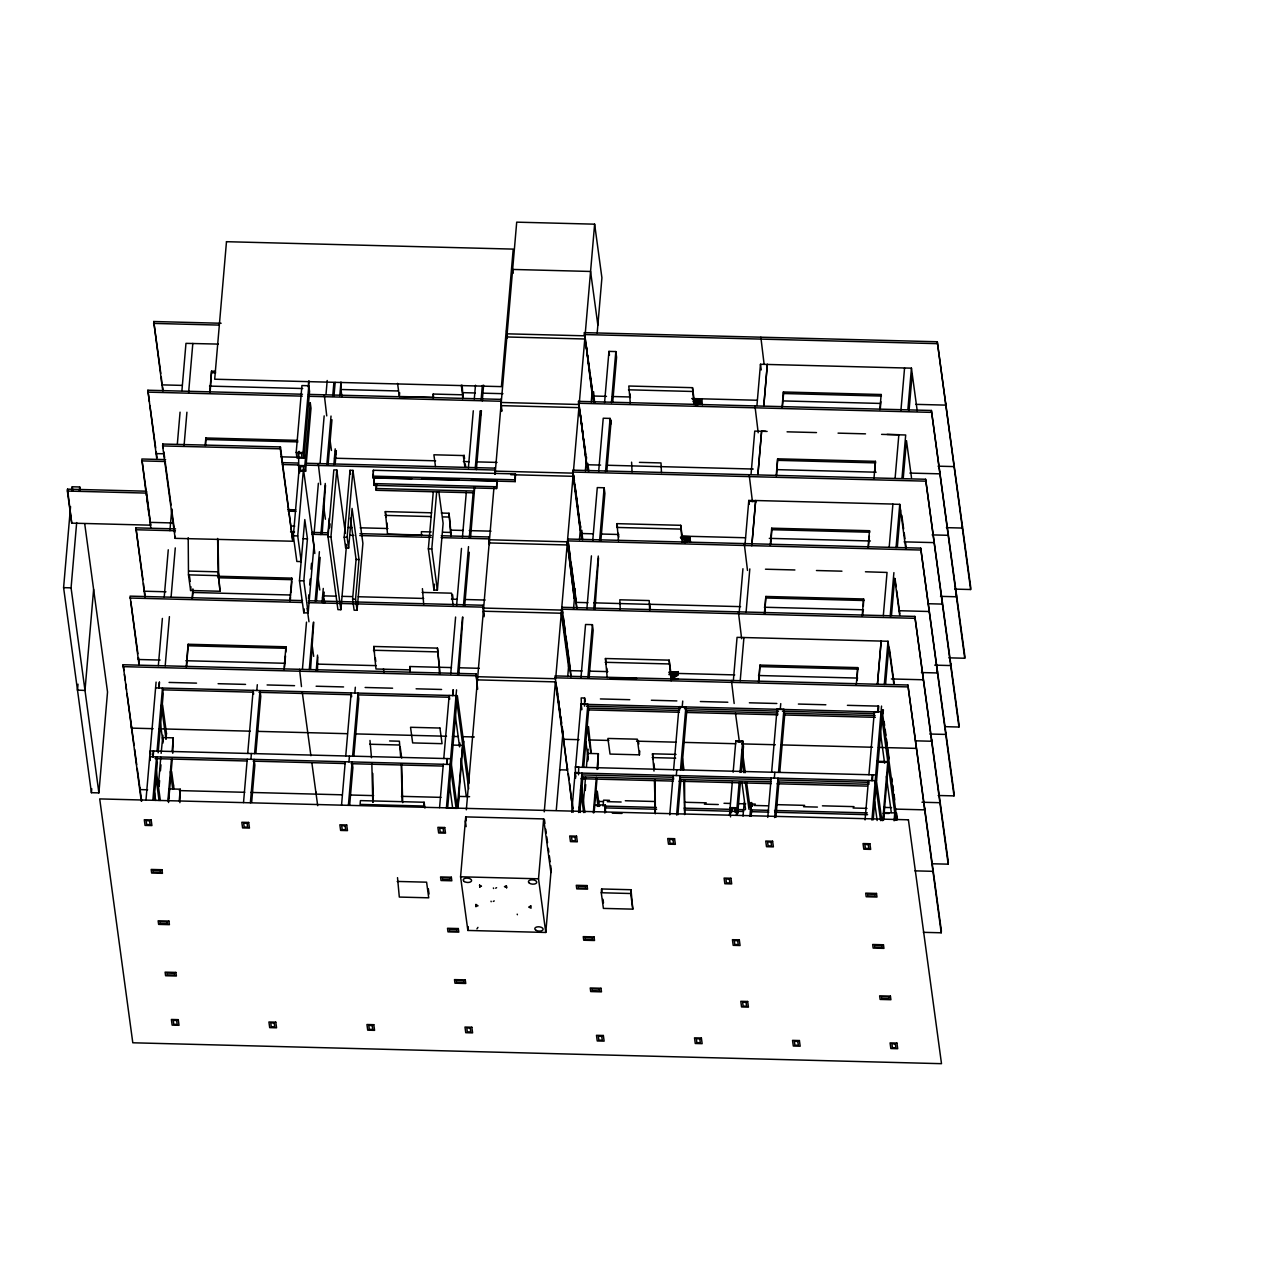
<?xml version="1.0" encoding="UTF-8"?>
<svg xmlns="http://www.w3.org/2000/svg" width="1272" height="1272" viewBox="0 0 1272 1272"><rect width="100%" height="100%" fill="white"/><g stroke="black" fill="none" stroke-linecap="round" stroke-linejoin="round"><path stroke-width="1.5" d="M517.37 914.727L517.211 914.139M67.368 491.056L67.527 489.163L146.439 491.199L150.637 525.177L71.725 523.142L67.368 491.056L146.28 493.091L150.637 525.177M84.715 523.746L107.532 692L98.898 792.885L91.409 792.695L63.6 587.648L70.548 506.558M71.916 490.738L72.25 486.779L79.723 486.969L80.247 490.849M71.725 523.142L67.527 489.163M98.898 792.885L71.073 587.855L76.67 522.569M79.389 490.928L79.723 486.969M77.513 690.235L78.005 684.177M93.619 589.429L84.986 690.426L77.497 690.108M91.409 792.695L91.759 788.735M141.256 801.106L123.114 664.747L475.998 673.874L476.777 679.63M139.061 665.256L130.062 596.139L302.545 600.591M144.913 596.981L135.913 527.864L175.568 528.882M146.375 495.476L141.828 459.001L165.614 459.621M156.838 459.367L147.854 390.234L302.482 394.24M162.737 390.647L153.737 321.514L221.137 323.263M146.28 493.091L146.439 491.199M131.477 726.217L131.318 728.109L153.133 728.681M162.625 445.931L162.784 444.039L280.428 446.933L292.814 541.236L175.17 538.342L162.625 445.931L280.269 448.825L292.814 541.236M139.856 787.686L139.681 789.578L147.616 789.785M145.978 800.04L156.09 682.094M158.348 665.59L162.387 618.415M164.231 596.966L168.27 549.79M169.907 530.663L171.768 509.038M177.38 443.61L180.067 412.16M181.928 390.536L185.966 343.361L218.307 344.092M152.879 756.776L153.387 751.005M158.777 687.945L159.286 682.174M153.133 756.792L153.626 751.005M159.032 687.961L159.525 682.174M175.17 538.342L175.329 536.45M152.847 800.215L156.567 756.872L157.331 762.516L154.119 799.961M157.06 751.1L162.466 688.041L163.229 693.701L158.157 752.801M165.201 665.749L169.415 616.634M171.084 597.125L175.282 547.898M184.058 445.709L186.92 412.223M188.606 392.651L192.819 343.424M158.269 786.827L160.797 757.285M161.131 753.342L162.896 735.311M159.095 786.478L159.604 780.579M160.447 770.721L160.956 764.806M166.489 733.483L165.996 739.302L161.353 705.07M167.872 800.899L171.418 759.527M172.086 751.641L173.278 737.855L162.482 737.569L162.975 741.163M168.604 798.768L169.446 788.91L180.242 789.197L179.877 802.648M168.524 802.521L172.245 759.177M172.738 753.263L173.278 737.855M217.607 538.453L218.212 571.843L220.008 591.257L190.609 590.51L188.479 574.865L188.208 537.69M173.119 788.672L173.453 784.824M190.609 590.51L190.927 586.726M186.221 666.973L188.161 644.252L285.93 646.78L285.818 652.091M192.104 598.349L192.915 588.872M205.19 445.566L205.841 437.981L297.743 440.366M209.785 391.983L211.565 371.154L215.477 371.265M186.587 666.608L188.161 644.252M192.47 597.983L193.121 590.415M205.571 445.2L205.841 437.981M210.166 391.617L211.565 371.154M179.225 801.01L180.242 789.197M220.008 591.257L218.212 571.843L188.812 571.08M218.673 575.183L218.021 539.582M243.524 802.568L247.229 759.225M247.722 753.437L253.128 690.394L253.637 694.162M250.902 759.305L251.411 753.533M256.817 690.489L257.31 684.702M280.269 448.825L280.428 446.933M250.377 802.743L254.098 759.4L254.861 765.044L251.649 802.473M254.591 753.612L259.997 690.569L260.76 696.213L255.863 753.358M296.201 452.387L301.925 385.559L308.794 385.734L309.557 391.379L303.817 458.222L296.964 458.031L296.201 452.387L303.054 452.562L303.817 458.222M305.598 471.308L304.835 465.663L310.241 402.62L311.004 408.264L305.598 471.308L298.745 471.133L298.65 457.602M298.554 457.189L298.03 453.341L301.464 453.42L301.989 457.268L298.554 457.189L299.063 451.29M298.745 471.133L299.079 467.19M308.174 612.945L303.817 580.843L307.427 538.819L304.803 519.564L299.461 580.732L303.801 612.818L308.174 612.945L313.898 546.101L303.452 469.098L297.728 535.925L301.21 561.588L296.837 561.477L293.355 535.814L299.095 468.986L299.62 472.834M300.335 470.274L299.81 466.427L303.245 466.522L303.77 470.37L300.335 470.274L300.669 466.331M283.99 669.501L285.93 646.78M289.873 600.861L291.813 578.14L217.512 576.232M308.221 386.942L308.699 381.25M284.531 667.244L285.5 655.891M290.255 600.511L290.572 596.727M290.89 592.927L291.86 581.574M303.054 452.562L308.794 385.734M308.746 384.685L309.08 380.9M303.801 612.818L304.151 608.89M299.556 669.311L301.48 686.562M314.82 553.511L312.371 532.412L328.224 532.825M318.27 463.565L320.719 484.664M324.296 394.797L326.745 415.896M302.434 669.295L306.488 622.151M308.492 598.699L308.826 594.787M309.668 584.913L310.177 579.062M311.004 569.156L311.529 563.337M314.009 534.367L318.382 483.281M320.115 463.024L324.169 415.88M326.014 394.225L327.206 380.503M309.303 669.501L313.341 622.326M315.186 600.861L319.399 551.73M320.862 534.558L325.25 483.455M326.809 465.202L331.022 416.055M332.708 396.403L333.884 382.634M310.575 669.247L313.771 622.231M316.458 600.607L320.162 557.375M322.134 534.304L325.505 485.332M328.081 464.948L331.96 419.744M333.98 396.149L335.156 382.395M316.203 670.837L317.539 655.112M322.086 602.197L323.263 588.443M327.938 533.922L329.273 518.197M333.884 464.566L335.22 448.841M339.783 395.767L340.96 382.013L341.055 395.528M317.459 670.582L317.793 656.988M323.358 601.942L324.201 592.116M329.702 527.785L330.052 523.857M335.156 464.312L336.333 450.558M316.14 794.141L316.299 792.249M341.548 805.097L345.253 761.753M345.745 755.966L351.151 692.922L351.676 696.69M372.823 476.141L373.332 470.258L515.462 473.931L515.208 481.611L373.062 477.938L372.823 476.141L514.953 479.814L515.208 481.611M348.941 761.849L349.434 756.061M354.84 693.017L355.333 687.23M373.062 477.938L373.396 474.011M471.181 480.196L496.859 480.864L496.605 488.543L374.079 485.379L374.334 477.7L411.89 478.67M374.079 485.379L374.334 477.7M348.401 805.271L352.121 761.928L352.885 767.572L349.673 805.017M352.614 756.14L358.02 693.097L358.784 698.741L353.886 755.886M474.313 487.176L474.218 492.836L376.194 490.292L376.289 484.648M376.194 490.292L376.703 484.521M439.349 673.19L439.238 667.291L409.838 666.528L410.284 669.867L375.971 668.993L373.761 646.462L437.473 648.116L440.144 673.969M421.843 535.019L387.547 534.129L385.321 511.598L431.653 512.807M462.674 398.74L462.595 394.813L433.195 394.05L433.641 397.389L399.344 396.498L399.662 392.714M371.488 757.699L369.977 740.447M372.776 773.424L373.3 801.901M400.632 756.538L399.392 741.21L389.582 740.956M397.198 881.432L426.597 882.18L428.728 897.825L399.313 897.062L397.516 877.648M423.687 604.152L422.415 588.634M438.856 491.93L443.117 523.317L437.393 590.144L433.959 590.049L428.362 548.852L433.259 491.851M437.393 590.144L431.796 548.947L436.678 491.946M433.959 590.049L434.468 584.166M424.132 802.25L423.815 806.035L360.087 804.397L360.421 800.613L424.132 802.25L424.912 808.038M439.238 667.291L437.473 648.116M450.876 536.371L449.032 513.252L441.32 513.045M451.258 535.782L449.032 513.252M463.056 398.136L462.149 385.241M450.717 674.049L455.599 617.047M456.6 605.408L461.482 548.407M462.452 537.134L466.331 491.93M468.398 467.778L473.295 410.777M474.297 398.979L475.474 385.225M439.571 807.625L443.276 764.281M443.785 758.51L449.175 695.45L449.7 699.218M446.711 764.377L447.203 758.589M452.609 695.546L453.102 689.758M446.965 764.377L447.458 758.605M452.864 695.546L453.357 689.774M457.586 674.224L462.467 617.222M463.469 605.583L468.525 546.626M469.32 537.325L473.2 492.105M475.267 467.953L480.148 410.951M481.166 399.17L482.342 385.4M446.424 807.8L456.537 689.853M458.858 673.969L462.897 617.143M464.741 605.345L469.288 552.271M470.592 537.07L474.726 487.049M476.364 469.67L481.42 410.713M482.263 400.871L483.614 385.146M447.696 807.545L450.908 770.101M451.401 764.329L456.807 701.285M459.908 742.991L459.574 746.887L454.676 710.762M451.862 745.058L462.642 745.328L457.236 808.372L446.456 808.102M457.809 808.213L458.826 796.399L469.607 796.67M458.063 808.038L462.642 745.328M477.668 689.201L475.998 673.874M484.107 616.745L482.963 605.249L308.492 600.75M489.434 544.623L488.814 536.975L441.225 535.75M495.078 473.852L494.713 468.128L306.377 463.262M501.883 410.856L500.739 399.36L308.428 394.384M550.681 865.58L551.189 869.412L545.783 932.456L467.858 930.452L460.575 876.79L465.711 816.894L543.653 818.914L550.919 872.56M466.331 809.819L493.918 487.971M495.094 474.186L516.702 222.155L594.628 224.174L601.91 277.821L597.188 332.978M495.206 474.281L495.476 471.133L573.402 473.152M496.605 488.543L496.859 480.864M467.858 930.452L468.191 926.588M514.953 479.814L515.462 473.931M573.147 812.267L555.005 675.909L907.89 685.02L941.375 930.897L941.216 932.789L923.361 932.328M587.505 470.481L578.522 401.364L931.406 410.474L964.892 656.352L964.717 658.244L948.864 657.831M593.404 401.761L584.405 332.644L937.289 341.755L970.774 587.632L970.616 589.524L954.747 589.111M581.733 539.264L572.734 470.147L925.619 479.258L959.104 725.135L958.945 727.028L945.064 726.662M567.28 541.808L574.276 598.603L567.28 541.808L489.338 539.789M586.328 458.143L586.058 461.291L579.046 404.48L501.12 402.477M591.941 392.635L584.929 335.824L507.003 333.82M545.783 932.456L538.517 878.809L543.653 818.914M544.257 811.854L555.387 681.887L477.461 679.884M555.832 676.815L573.195 474.233M573.529 470.306L594.628 224.174M570.953 676.418L561.954 607.285L914.854 616.411L948.324 862.273L948.165 864.165L932.312 863.768M576.804 608.143L567.805 539.01L920.705 548.137L954.191 793.998L954.016 795.89L938.164 795.493M556.262 810.359L562.669 735.534L555.387 681.887M567.725 676.513L569.172 659.802M573.561 608.604L575.246 588.92M579.46 539.694L580.636 525.924M585.374 470.799L586.551 457.014M591.273 401.888L592.116 392.046M563.21 736.027L567.392 770.005L559.505 769.798M570.063 667.403L570.937 676.847M575.914 599.128L576.788 608.572M581.829 530.281L582.687 539.71M593.563 391.617L594.676 402.954M567.392 770.005L567.551 768.113M580.986 677.563L585.549 624.488L592.402 624.663L593.165 630.308L589.127 677.483M586.869 608.922L591.432 555.864M592.736 540.664L597.284 487.589L604.136 487.764L604.9 493.409L600.861 540.584M598.683 471.292L603.23 418.234L610.083 418.409L610.846 424.053M604.582 402.509L608.954 351.39L615.823 351.565L616.586 357.225L612.707 402.429M571.573 800.74L569.649 783.473M575.58 778.241L575.294 766.762L578.728 766.857L578.522 774.807M581.479 709.41L581.193 697.931L584.627 698.026L585.152 701.826M571.716 812.331L575.103 772.931L875.295 780.69M583.737 767.064L588.634 709.935L587.855 704.275L581.002 704.1L575.596 767.159L875.788 774.902M584.452 706.119L584.627 698.026M587.855 677.738L592.402 624.663M593.738 609.113L598.285 556.039M599.589 540.838L604.136 487.764M605.536 471.483L610.083 418.409M611.435 402.683L615.823 351.565M595.01 608.859L598.54 557.915M606.808 471.228L611.196 420.126M578.585 812.506L581.956 773.106L582.735 778.75L579.857 812.252M582.449 767.334L587.855 704.275M583.196 804.651L585.565 777.065M586.408 767.207L587.585 753.422L598.381 753.692L597.856 769.115M587.664 755.059L588.157 749.224M585.215 790.5L585.708 784.601M587.744 760.958L588.077 757.015M591.257 753.215L588.491 726.551M607.205 677.69L605.44 658.514L669.152 660.152L671.696 678.898L678.374 678.66M618.51 540.918L617 523.651L680.711 525.304L683 542.158M630.308 403.288L628.797 386.02L692.509 387.674L694.798 404.528M593.308 812.808L596.345 777.335M597.029 769.465L598.381 753.692M593.881 812.633L594.39 806.734M594.135 812.458L596.997 778.957M598.556 800.66L598.063 806.448L595.996 791.232M631.596 462.165L632.057 471.817M603.087 806.066L603.596 800.168L609.511 800.327M604.661 812.919L605.345 805.033L594.565 804.763M605.488 812.57L605.345 805.033M601.274 892.753L601.608 888.969L631.007 889.732L632.804 909.146L603.405 908.399L601.274 892.753L630.689 893.516L632.804 909.146M649.674 610.21L649.197 600.559L619.798 599.796L620.259 609.447M639.434 754.837L637.32 739.191L607.905 738.444L610.035 754.073L639.434 754.837L639.768 751.052M630.689 893.516L631.007 889.732M653.999 771.071L652.488 753.803L676.02 754.407M655.16 779.672L655.35 811.933M671.123 680.806L669.152 660.152M682.174 542.206L680.711 525.304M693.971 404.575L692.509 387.674M671.696 678.898L672.793 674.669L668.881 674.558M669.66 674.112L673.572 674.224L673.254 678.008L672.793 674.669M693.017 401.634L696.929 401.729L695.832 405.959L695.387 402.62M670.439 673.667L674.351 673.778L674.033 677.563L673.572 674.224M681.999 538.819L685.91 538.915L684.813 543.144L684.368 539.805M693.797 401.189L697.708 401.284L697.39 405.068L696.929 401.729M669.247 673.174L675.13 673.333L674.812 677.117L674.351 673.778M680.806 538.326L686.689 538.469L686.371 542.254L685.91 538.915M694.576 400.744L698.487 400.839L698.169 404.623L697.708 401.284M670.026 672.729L675.909 672.888L675.591 676.672L675.13 673.333M681.585 537.881L687.468 538.024L687.15 541.808L686.689 538.469M693.383 400.251L699.266 400.394L698.948 404.178L698.487 400.839M668.849 672.236L676.688 672.443L676.354 676.227L675.909 672.888M680.409 537.372L688.247 537.579L687.913 541.363L687.468 538.024M694.162 399.805L700.045 399.949L699.727 403.733L699.266 400.394M669.613 671.791L677.467 671.998L677.133 675.782L676.688 672.443M681.188 536.927L689.027 537.134L688.693 540.918L688.247 537.579M692.986 399.297L700.824 399.503L700.49 403.288L700.045 399.949M678.246 671.552L677.912 675.337L677.467 671.998M681.951 536.482L689.806 536.689L689.472 540.473L689.027 537.134M693.765 398.851L701.603 399.058L701.27 402.842L700.824 399.503M669.74 814.875L673.127 775.459L673.635 779.227M673.619 769.687L679.025 706.644L685.894 706.819L686.657 712.463L681.76 769.592M676.307 775.538L676.799 769.767M682.221 706.85L682.73 701.063M676.609 815.05L679.979 775.634L680.759 781.294L677.881 814.78M680.488 769.862L685.894 706.819M684.575 780.42L684.749 812.681M731.448 680.472L734.167 703.48M754.964 405.927L758.192 432.782M760.847 337.207L764.09 364.062M749.176 474.695L752.42 501.565M738.396 611.848L741.64 638.719M744.263 543.573L747.491 570.428M733.356 680.6L737.06 637.352L888.015 641.263L893.818 684.018M739.239 611.975L742.943 568.727M745.09 543.701L748.795 500.453L755.663 500.627L751.784 545.847L755.648 500.516L892.88 504.062M751.037 474.345L754.741 431.097L767.127 431.415M756.935 405.545L760.481 364.269L911.436 368.165L917.239 410.92M740.209 680.743L743.929 637.542M746.092 612.118L749.812 568.902M761.61 431.272L757.905 474.52L761.594 431.16L765.505 431.272M767.334 364.444L763.804 405.72L767.318 364.333M729.476 815.177L729.81 811.25L730.573 816.894M730.891 813.253L730.128 807.609L732.306 782.042M733.149 772.215L735.852 740.765L742.721 740.94L743.484 746.6L741.29 772.152M731.654 812.188L731.972 808.42L735.407 808.499L735.916 812.49M735.073 812.283L735.407 808.499M736.329 815.368L736.679 811.425L684.272 809.946M740.447 781.978L737.744 813.428L736.981 807.784L739.175 782.232M740.018 772.39L742.721 740.94C740.988 742.832 737.617 742.451 735.852 740.765M743.023 816.147L744.215 802.378M758.51 682.126L759.972 665.081L857.741 667.609L856.994 680.504M764.393 613.502L765.855 596.457L863.624 598.985L863.354 606.188M770.244 545.227L771.707 528.182L869.492 530.71L869.698 532.237L771.913 529.708L771.707 528.182M776.19 475.855L777.653 458.826L875.422 461.339L874.834 472.341M782.089 407.135L783.377 391.983L881.162 394.511L881.369 396.053L783.584 393.525L783.377 391.983M758.891 681.76L759.972 665.081M764.774 613.136L765.855 596.457M770.625 544.861L771.913 529.708M776.572 475.505L777.653 458.826M782.455 406.77L783.584 393.525M749.144 807.338L749.478 803.411M749.892 816.322L751.068 802.553L751.577 806.321M768.876 812.14L751.1 811.679L751.37 803.999L755.314 804.095M751.164 816.067L751.673 810.169M767.763 817.403L771.15 778.003M771.643 772.215L777.049 709.172L783.918 709.347L784.681 714.991L779.784 772.136M774.33 778.082L774.823 772.295M780.245 709.379L780.754 703.607M774.632 817.578L778.003 778.178L778.782 783.822L775.904 817.308M778.512 772.39L783.918 709.347M856.294 684.654L857.741 667.609M862.178 616.014L863.624 598.985M868.029 547.755L869.492 530.71M873.975 478.383L875.422 461.339M879.874 409.663L881.162 394.511M862.543 615.664L863.036 609.972M868.394 547.389L869.364 536.021M880.24 409.298L880.892 401.729M865.055 819.915L868.442 780.515L868.951 784.268L778.782 782.026M868.935 774.728L874.341 711.684L881.194 711.859M881.146 640.977L877.442 684.288L881.162 641.072M883.324 615.664L887.045 572.448L865.453 571.78M889.176 547.389L892.896 504.173L899.749 504.348L905.823 549.059M895.122 478.034L898.843 434.817M900.862 411.19L904.567 367.99M871.718 780.595L872.21 774.807M877.616 711.764L878.125 705.992M872.354 780.611L872.862 774.839M871.924 820.09L881.544 706.071M884.31 684.495L888.015 641.263M890.193 615.871L893.898 572.623M896.044 547.596L899.749 504.348M901.991 478.24L905.696 434.992L881.591 434.372M907.89 409.441L911.436 368.165M873.196 819.836L876.058 786.335M876.567 780.547L881.973 717.503M883.388 709.808L883.054 713.735L882.545 709.967M885.582 684.257L888.794 646.907M891.465 615.616L894.677 578.267L899.702 615.378M897.317 547.342L900.528 510.008M903.263 477.986L906.475 440.637L911.499 477.747M909.003 411.158L912.199 373.809M882.736 820.663L887.792 761.562L877.012 761.276M883.468 818.532L883.976 812.617L894.757 812.903L894.089 820.774M888.015 763.2L888.508 757.381M883.547 820.313L888.285 765.156M894.979 814.493L895.472 808.722M894.916 820.44L895.25 816.497M941.216 932.789L907.89 685.02M964.717 658.244L931.406 410.474M970.616 589.524L937.289 341.755M958.945 727.028L925.619 479.258M948.165 864.165L914.854 616.411M954.016 795.89L920.705 548.137M916.253 746.489L916.094 748.381L878.427 747.411M939.769 471.944L939.611 473.836L909.878 473.073M945.668 403.224L945.509 405.116L915.761 404.353M933.998 540.727L933.839 542.619L904.09 541.856M923.218 677.881L923.059 679.773L891.338 678.946M929.069 609.606L928.91 611.498L899.177 610.719M924.633 807.958L924.474 809.851L894.725 809.087M942.361 602.197L942.202 604.089L928.322 603.723M948.149 533.413L947.974 535.305L932.122 534.892M954.032 464.693L953.873 466.586L938.021 466.172M931.597 739.35L931.422 741.242L915.57 740.829M937.448 671.06L937.273 672.952L921.421 672.554M932.996 869.428L932.837 871.32L914.997 870.859M950.741 663.666L950.582 665.558L934.713 665.145M956.512 594.883L956.353 596.775L940.485 596.361M962.411 526.163L962.236 528.055L946.384 527.642M939.96 800.803L939.801 802.696L921.962 802.235M945.812 732.529L945.653 734.421L929.784 734.024M346.525 544.798L340.864 609.717L337.923 609.638L328.001 536.784L333.836 469.893L336.778 469.972L345.396 533.254M340.864 609.717L330.943 536.864L336.778 469.972M357.066 610.274L355.556 599.255L359.022 559.521L352.074 508.434L348.608 548.153L345.666 548.073L344.187 537.197L350.007 470.306L352.948 470.386L362.902 543.383L357.066 610.274L354.125 610.194L352.614 599.176L356.08 559.442L350.468 518.181M345.666 548.073L346 544.289M348.608 548.153L347.129 537.277L352.948 470.386M477.938 927.383L476.936 928.894M493.584 888.524L493.393 887.951M496.589 887.681L495.667 888.19M494.236 900.926L493.313 901.419M153.578 323.406L219.007 325.091M584.245 334.536L937.13 343.647M506.733 336.969L584.659 338.988M211.772 372.696L215.684 372.791M628.479 389.804L692.191 391.458M181.769 385.384L161.941 384.875L161.321 377.228M209.53 386.1L302.704 388.517M342.359 389.534L397.866 390.965M463.294 392.666L475.187 392.969M483.122 393.175L502.933 393.684M592.609 396.005L606.49 396.355M612.436 396.514L630.276 396.975M691.745 398.565L757.158 400.251M782.932 400.919L880.081 403.431M147.679 392.126L302.323 396.133M308.269 396.276L500.58 401.252M578.347 403.256L931.247 412.367M578.776 407.644L500.85 405.625L501.629 411.381M787.082 431.828L816.481 432.575M838.057 433.132L865.501 433.847M887.061 434.404L898.827 434.706M206.048 439.524L297.966 441.893M777.86 460.353L875.645 462.881M639.434 462.372L660.995 462.928L661.472 472.58M163.993 453.802L156.059 453.595L156.218 451.703L156.997 457.475M280.953 456.823L296.821 457.236M334.488 458.206L435.596 460.814M463.342 461.545L469.288 461.688M477.223 461.895L497.05 462.404M600.607 465.091L586.726 464.725L582.433 430.175M606.553 465.234L753.247 469.034M777.049 469.638L876.169 472.198M282.591 462.642L298.443 463.056M141.669 460.893L165.455 461.513M282.416 464.534L298.284 464.948M306.218 465.155L494.554 470.02M572.575 472.039L925.459 481.15M297.966 465.488L304.835 465.663M510.788 474.695L573.131 476.3L580.175 529.947L577.424 503.807M421.763 478.924L459.319 479.894M373.825 483.583L496.366 486.747M375.956 488.496L473.979 491.04M750.639 501.391L754.073 501.486M287.901 509.627L295.724 509.818M288.108 511.153L295.931 511.36M385.003 515.383L431.335 516.591M442.926 516.893L448.714 517.036M616.682 527.435L680.393 529.088M171.847 522.935L150.032 522.363L149.508 518.531M290.795 526.004L294.754 526.115M348.29 527.483L352.249 527.594M360.183 527.801L387.928 528.516M451.369 530.154L463.278 530.456M469.225 530.615L491.024 531.171M580.938 533.493L592.847 533.811M600.766 534.017L618.605 534.478M682.046 536.116L745.487 537.754M769.29 538.358L870.398 540.982M431.192 531.935L421.398 531.68L421.461 535.607M442.958 532.237L450.797 532.443M290.557 531.855L294.516 531.95M359.944 533.652L431.319 535.496M135.754 529.756L175.409 530.774M312.197 534.304L328.065 534.717M349.864 535.274L353.839 535.385M359.785 535.544L431.16 537.388M441.066 537.643L488.639 538.867M567.646 540.902L920.546 550.029M293.355 535.814L297.728 535.925M328.001 536.784L330.943 536.864M344.187 537.197L347.129 537.277M489.068 542.937L567.01 544.957M303.054 538.708L307.427 538.819M428.362 548.852L431.796 548.947M765.474 569.204L794.889 569.967M816.449 570.524L841.937 571.176M356.08 559.442L359.022 559.521M188.479 574.865L217.894 575.628M217.719 577.758L292.035 579.682L291.813 578.14M299.461 580.732L303.817 580.843M766.062 597.983L863.847 600.511M422.097 592.418L451.512 593.181L453.102 604.9M63.6 587.648L71.073 587.855M165.932 591.782L144.134 591.21L143.513 583.562M193.694 592.498L290.843 595.01M324.535 595.884L336.428 596.186M342.375 596.345L352.296 596.6M358.243 596.743L423.671 598.444M451.417 599.16L457.363 599.303M465.298 599.51L485.125 600.034M576.025 602.372L587.918 602.69M593.865 602.833L648.879 604.343M649.372 604.264L740.574 606.633M764.361 607.237L863.481 609.797M352.614 599.176L355.556 599.255M129.903 598.031L302.386 602.483M308.333 602.642L482.788 607.142M561.795 609.177L914.679 618.303M483.614 608.064L561.556 610.083L568.822 663.73M373.443 650.246L437.155 651.884M188.367 645.779L286.152 648.307M605.122 662.299L668.833 663.936M760.179 666.623L857.964 669.136M160.081 660.057L138.282 659.5L138.441 657.608L139.22 663.364M185.855 660.725L284.976 663.284M316.696 664.095L376.178 665.638M439.619 667.275L451.512 667.577M459.446 667.784L479.274 668.309M570.174 670.646L582.067 670.964M589.985 671.155L607.841 671.616M677.229 673.413L734.723 674.907M758.51 675.512L857.63 678.071M609.161 677.738L636.62 678.453M122.955 666.639L475.839 675.766M554.846 677.801L907.731 686.912M477.731 676.72L555.657 678.739M169.081 682.428L196.524 683.128M218.1 683.7L245.544 684.4M267.104 684.956L294.548 685.672M316.124 686.228L343.567 686.928M365.128 687.484L392.587 688.2M416.103 688.804L441.591 689.472M600.384 698.932L629.783 699.695M651.359 700.252L676.847 700.92M700.363 701.524L727.822 702.239M749.383 702.796L776.826 703.495M798.387 704.052L825.846 704.768M847.406 705.324L878.777 706.135L878.284 711.907L584.198 704.306M155.597 687.866L456.044 695.625L468.684 788.767M162.943 689.853L253.128 692.175M259.011 692.334L351.151 694.719M359.006 694.91L449.175 697.247M580.7 703.718L584.134 703.798M586.408 706.167L680.504 708.599M684.431 708.695L778.543 711.128M782.455 711.223L874.595 713.608M588.872 708.138L679.057 710.476M686.896 710.682L777.081 713.004M784.919 713.21L875.104 715.532M589.111 709.935L679.296 712.272M687.15 712.479L777.319 714.8M785.174 715.007L875.343 717.328M159.079 728.824L250.266 731.177M258.2 731.384L347.415 733.69M355.349 733.896L446.536 736.25M452.482 736.409L458.429 736.567M462.404 736.663L474.297 736.965M563.21 739.27L579.062 739.684M588.984 739.938L608.811 740.447M636.557 741.163L676.211 742.18M684.145 742.387L735.693 743.723M741.64 743.882L775.332 744.74M781.294 744.899L872.481 747.252M369.659 744.231L399.058 744.995M878.857 762.214L886.202 762.405M652.17 757.587L675.686 758.192M155.089 758.621L247.229 761.006M253.112 761.165L345.253 763.534M351.136 763.693L443.276 766.078M574.801 772.533L578.235 772.629M582.449 774.918L672.634 777.24M680.472 777.446L770.657 779.768M778.496 779.975L868.681 782.312M582.735 776.969L672.904 779.291M680.759 779.498L770.943 781.835M581.018 778.718L673.158 781.088M679.041 781.247L771.182 783.632M777.065 783.775L867.25 786.112M625.315 800.74L654.921 801.503M684.527 802.266L706.246 802.823M724.007 803.284L729.937 803.443M737.84 803.65L745.726 803.84M777.033 804.651L804.667 805.367M822.428 805.828L854.021 806.639M883.627 807.402L891.529 807.609M179.336 790.596L244.765 792.297M250.711 792.44L341.898 794.809M349.832 795L373.618 795.62M401.38 796.336L441.034 797.369M599.335 801.455L603.294 801.551M607.269 801.662L621.149 802.012M704.402 804.174L718.283 804.524M753.978 805.446L767.843 805.812M803.538 806.734L817.419 807.084M853.099 808.006L866.979 808.372M730.128 807.609L736.981 807.784M731.957 808.547L735.391 808.626M596.393 805.701L600.066 805.796M605.059 806.114L656.384 807.434M684.034 808.149L731.4 809.374M737.331 809.533L745.217 809.723M750.862 809.882L768.622 810.343M774.553 810.487L867.329 812.888M883.134 813.301L889.048 813.444M605.313 807.911L656.638 809.231M737.569 811.329L743.5 811.472M774.791 812.283L867.583 814.684M612.325 813.174L621.976 813.428M460.575 876.79L538.517 878.809M479.735 885.916L481.452 886.202L479.767 886.155M506.161 886.6L504.459 886.568L506.177 886.838M491.167 901.737L491.04 901.196M896.553 813.047L897.364 818.929M755.648 500.516L755.854 502.058M735.47 713.099L739.398 741.91M584.405 332.644L584.929 336.492M586.233 346.095L592.514 392.189M578.522 401.364L579.03 405.212M579.825 410.967L581.908 426.343M573.513 475.903L580.588 527.769M567.805 539.01L570.428 558.217M570.953 562.065L576.184 600.479M561.954 607.285L562.749 613.056M563.273 616.888L565.356 632.264M565.881 636.111L570.333 668.754M556.055 683.589L558.917 704.72M559.442 708.568L561.54 723.927M562.065 727.775L563.369 737.378M568.346 773.869L569.125 779.641M572.273 802.68L573.052 808.451M507.417 336.396L506.622 330.64L507.258 338.288M500.739 399.36L501.263 403.192M494.713 468.128L495.237 471.96M488.814 536.975L489.593 542.731M482.963 605.249L483.487 609.097M350.007 470.306L350.531 474.154M330.148 440.875L331.451 450.479M323.597 505.795L325.425 519.246M317.698 574.642L319.781 590.017M307.14 608.35L308.969 621.785M312.371 646.764L313.675 656.368M302.275 692.334L310.909 755.727M311.942 763.407L317.698 805.669M153.737 321.514L160.797 373.38M162.625 386.831L163.15 390.663M147.854 390.234L149.412 401.761M149.937 405.609L155.693 447.871M142.082 460.925L146.264 491.66M146.9 499.324L147.679 505.079M148.204 508.927L148.983 514.683M150.287 524.287L150.811 528.134M135.913 527.864L142.989 579.714M144.547 591.242L145.342 597.013M130.857 601.894L137.917 653.76M123.114 664.747L123.893 670.519M124.418 674.351L125.197 680.123M125.721 683.954L126.516 689.726M127.025 693.558L134.101 745.424M134.625 749.272L136.708 764.631M137.233 768.479L141.685 801.137M901.8 515.287L903.661 528.961M904.185 532.857L904.98 538.724M905.505 542.635L906.3 548.486M895.059 578.792L896.124 586.599M896.649 590.51L899.829 613.947M889.478 649.006L894.248 684.161M884.12 721.542L884.644 725.453M885.169 729.365L885.964 735.216M886.505 739.127L887.299 744.995M887.824 748.89L889.144 758.668M891.767 777.908L892.26 781.58M892.753 785.253L893.501 790.755M894.009 794.412L894.757 799.913M882.068 709.871L897.014 820.122M881.051 711.859L895.758 820.202M879.938 728.888L884.581 763.105M886.393 776.381L891.29 812.506M875.645 774.902L881.846 820.535M875.152 780.69L880.574 820.615M874.564 801.519L877.139 820.519M760.481 364.269L761.244 369.914M748.795 500.453L749.303 504.221M777.049 709.172L777.812 714.816M701.603 399.058L702.367 404.687M751.736 802.553L752.245 806.321M742.164 749.51L745.297 772.613M746.6 782.232L749.923 806.75M742.18 759.241L744.009 772.708M745.312 782.344L748.97 809.294M741.894 782.248L745.551 809.215M736.679 811.425L737.188 815.193M689.806 536.689L690.569 542.317M679.025 706.644L679.534 710.396M682.412 758.319L683.938 769.56M682.094 762.198L683.144 769.894M629.847 393.716L630.371 397.58M649.658 603.898L650.374 609.161M608.954 351.39L609.463 355.158M597.856 325.107L590.574 271.461L512.648 269.441L513.173 273.273M652.488 753.803L653.252 759.432M653.76 763.168L654.524 768.797M617 523.651L617.524 527.498M618.303 533.286L618.828 537.134M586.233 345.412L587.012 351.151M587.537 354.983L589.62 370.327M590.129 374.159L592.211 389.486M638.337 740.511L638.814 744.025M587.807 463.39L588.825 470.942M579.825 410.236L580.604 415.976M581.129 419.808L581.908 425.563M582.433 429.395L583.212 435.151M583.721 438.983L585.804 454.311M605.44 658.514L606.219 664.286M606.744 668.134L607.269 671.982M597.268 791.152L599.335 806.369M586.964 724.722L590.844 753.247M581.002 704.1L581.765 709.744M585.867 741.751L588.173 758.812M601.608 888.969L602.053 892.308M603.008 899.336L603.485 902.85M568.552 666.878L561.286 613.231L483.344 611.212L483.869 615.044M581.304 785.858L584.913 812.49M580.557 789.737L583.657 812.554M575.103 772.931L575.612 776.699M579.444 806.766L580.223 812.474M556.961 688.311L557.74 694.067M558.519 699.807L559.044 703.655M559.569 707.486L560.348 713.226M560.857 717.058L561.636 722.814M562.16 726.646L562.94 732.386M544.432 819.597L544.957 823.429M545.736 829.169L546.26 833.001M546.769 836.833L547.548 842.589M548.327 848.344L548.852 852.176M549.377 856.008L550.156 861.748M480.578 410.872L481.086 414.64M461.291 385.178L462.595 394.813M464.089 455.106L464.566 458.62M465.266 463.883L465.743 467.396M464.9 467.269L463.31 455.551L433.895 454.788L435.485 466.522M452.514 594.485L452.991 597.999M457.316 695.561L469.177 782.98M461.116 758.255L466.283 796.288M465.711 816.894L466.236 820.726M465.377 820.869L466.156 826.625M457.348 808.118L450.638 758.684L150.191 750.925L150.716 754.725M456.076 808.197L450.145 764.456L149.699 756.697L150.207 760.497M397.564 383.381L399.344 396.498M449.286 783.393L452.641 808.102M385.321 511.598L386.084 517.227M386.847 522.856L387.356 526.592M373.332 470.258L373.57 472.055M428.33 888.762L429.046 894.041M400.155 746.823L401.682 758.064M401.602 763.725L402.699 802.664M383.492 668.818L384.017 672.681M341.135 390.727L341.914 396.498M373.761 646.462L374.525 652.091M375.288 657.703L375.797 661.456M335.49 450.717L335.999 454.486M324.122 599.048L324.646 602.896M322.579 597.22L323.358 603.008M189.496 576.184L190.212 581.447M162.784 444.039L163.325 447.967M163.865 451.91L164.66 457.809M165.185 461.736L171.068 505M171.593 508.927L174.789 532.523M162.625 704.99L166.489 733.515M171.641 771.516L173.962 788.624M170.369 771.579L172.69 788.704M159.986 720.191L163.07 742.975M155.947 768.129L160.336 800.454M155.709 775.809L159.064 800.517M154.596 792.822L155.629 800.438M72.25 486.779L72.774 490.642M573.656 475.06L574.403 480.816M574.912 484.648L576.916 499.976M683.811 779.593L684.67 814.605M654.444 780.77L655.255 813.842M401.252 764.281L402.159 801.233M371.837 763.518L372.791 802.425M433.195 394.05L433.259 397.977M409.838 666.528L409.934 672.427M226.48 241.696L214.698 379.215L501.422 386.624L513.204 249.105L226.48 241.696M463.501 741.147L463.008 746.934L463.501 741.194M439.937 728.045L410.538 727.282L412.653 742.912L442.068 743.675L439.937 728.045M908.415 819.804L99.709 798.911L132.797 1042.786L941.503 1063.678L908.415 819.804M151.161 819.931L144.293 819.74L145.056 825.401L151.924 825.576L151.161 819.931M248.692 822.443L241.823 822.269L242.586 827.913L249.455 828.088L248.692 822.443M346.715 824.972L339.847 824.797L340.626 830.441L347.479 830.616L346.715 824.972M444.739 827.516L437.87 827.325L438.649 832.985L445.502 833.16L444.739 827.516M149.555 820.774L146.137 820.694L146.646 824.542L150.08 824.622L149.555 820.774M247.102 823.302L243.668 823.207L244.192 827.054L247.611 827.15L247.102 823.302M345.125 825.83L341.691 825.735L342.216 829.598L345.65 829.678L345.125 825.83M443.149 828.358L439.715 828.279L440.239 832.127L443.674 832.206L443.149 828.358M576.55 836.149L569.697 835.974L570.46 841.635L577.329 841.81L576.55 836.149M674.573 838.693L667.721 838.518L668.484 844.163L675.353 844.338L674.573 838.693M772.613 841.221L765.744 841.046L766.507 846.691L773.376 846.866L772.613 841.221M869.889 843.734L863.036 843.559L863.799 849.203L870.668 849.378L869.889 843.734M574.96 837.008L571.525 836.928L572.05 840.776L575.485 840.856L574.96 837.008M672.983 839.536L669.549 839.456L670.074 843.304L673.508 843.4L672.983 839.536M771.007 842.08L767.588 841.985L768.097 845.832L771.532 845.928L771.007 842.08M868.299 844.592L864.865 844.497L865.389 848.344L868.824 848.44L868.299 844.592M730.939 878.268L724.086 878.078L724.849 883.738L731.702 883.913L730.939 878.268M729.349 879.111L725.915 879.032L726.439 882.879L729.874 882.959L729.349 879.111M161.957 869.73L151.177 869.444L151.67 873.053L162.45 873.323L161.957 869.73M451.337 877.203L440.557 876.933L441.034 880.526L451.83 880.796L451.337 877.203M160.367 870.589L153.022 870.398L153.26 872.194L160.622 872.385L160.367 870.589M449.747 878.062L442.386 877.871L442.64 879.668L449.986 879.858L449.747 878.062M587.076 885.566L576.28 885.296L576.773 888.889L587.553 889.16L587.076 885.566M876.488 893.437L865.707 893.151L866.2 896.744L876.98 897.03L876.488 893.437M585.47 886.425L578.124 886.234L578.363 888.031L585.724 888.222L585.47 886.425M874.898 894.28L867.552 894.105L867.79 895.901L875.136 896.076L874.898 894.28M479.608 884.994L479.894 887.077L479.608 884.994M506.32 885.694L506.606 887.761L506.32 885.694M475.951 904.472L475.951 906.777L476.125 905.744L478.018 905.807L475.951 904.472M530.774 905.887L528.739 907.111L531.076 908.192L530.774 905.887M168.938 921.071L158.141 920.801L158.634 924.394L169.415 924.664L168.938 921.071M458.302 928.544L447.521 928.274L447.998 931.867L458.795 932.138L458.302 928.544M167.332 921.93L159.986 921.739L160.224 923.536L167.586 923.726L167.332 921.93M456.712 929.403L449.35 929.212L449.604 931.009L456.95 931.199L456.712 929.403M739.302 939.865L732.433 939.69L733.197 945.334L740.066 945.525L739.302 939.865M594.04 936.908L583.244 936.637L583.737 940.231L594.517 940.501L594.04 936.908M737.712 940.724L734.278 940.644L734.803 944.492L738.221 944.571L737.712 940.724M883.452 944.778L872.672 944.492L873.164 948.085L883.945 948.371L883.452 944.778M592.434 937.766L585.088 937.575L585.327 939.372L592.688 939.563L592.434 937.766M881.862 945.637L874.516 945.446L874.754 947.243L882.1 947.433L881.862 945.637M175.902 972.412L165.106 972.142L165.599 975.735L176.379 976.006L175.902 972.412M465.266 979.885L454.486 979.615L454.978 983.208L465.759 983.479L465.266 979.885M174.296 973.271L166.95 973.08L167.189 974.877L174.55 975.067L174.296 973.271M463.676 980.744L456.314 980.553L456.568 982.35L463.914 982.541L463.676 980.744M601.004 988.264L590.224 987.978L590.701 991.572L601.481 991.858L601.004 988.264M890.416 996.119L879.636 995.833L880.129 999.426L890.909 999.713L890.416 996.119M599.398 989.107L592.052 988.916L592.291 990.713L599.653 990.904L599.398 989.107M888.826 996.978L881.48 996.787L881.719 998.584L889.064 998.774L888.826 996.978M747.666 1001.477L740.797 1001.303L741.56 1006.947L748.429 1007.138L747.666 1001.477M746.06 1002.336L742.641 1002.241L743.15 1006.104L746.585 1006.184L746.06 1002.336M178.255 1019.651L171.386 1019.46L172.149 1025.121L179.018 1025.296L178.255 1019.651M275.786 1022.163L268.917 1021.988L269.696 1027.633L276.549 1027.808L275.786 1022.163M373.809 1024.691L366.94 1024.517L367.719 1030.161L374.572 1030.352L373.809 1024.691M471.833 1027.235L464.98 1027.045L465.743 1032.705L472.596 1032.88L471.833 1027.235M176.649 1020.494L173.231 1020.414L173.755 1024.262L177.174 1024.358L176.649 1020.494M274.195 1023.022L270.761 1022.927L271.286 1026.774L274.72 1026.87L274.195 1023.022M372.219 1025.55L368.785 1025.455L369.309 1029.318L372.744 1029.398L372.219 1025.55M470.243 1028.078L466.808 1027.999L467.333 1031.846L470.767 1031.926L470.243 1028.078M603.357 1035.487L596.489 1035.313L597.252 1040.957L604.12 1041.132L603.357 1035.487M701.381 1038.016L694.512 1037.841L695.275 1043.485L702.144 1043.66L701.381 1038.016M799.404 1040.544L792.536 1040.369L793.315 1046.029L800.168 1046.204L799.404 1040.544M896.935 1043.072L890.082 1042.897L890.845 1048.541L897.698 1048.716L896.935 1043.072M601.767 1036.346L598.333 1036.251L598.858 1040.099L602.276 1040.194L601.767 1036.346M699.791 1038.874L696.356 1038.779L696.881 1042.643L700.3 1042.722L699.791 1038.874M797.814 1041.402L794.38 1041.323L794.905 1045.171L798.339 1045.25L797.814 1041.402M895.345 1043.93L891.911 1043.835L892.435 1047.683L895.87 1047.778L895.345 1043.93M535.846 930.198A4.182 2.162 4.9 0 0 542.921 929.896A4.182 2.162 4.9 0 0 538.135 926.779A4.182 2.162 4.9 0 0 535.846 930.198M529.47 883.229A4.182 2.162 4.9 0 0 536.561 882.911A4.182 2.162 4.9 0 0 531.76 879.811A4.182 2.162 4.9 0 0 529.47 883.229M464.28 881.544A4.198 2.162 4.9 0 0 471.371 881.242A4.198 2.162 4.9 0 0 466.57 878.109A4.198 2.162 4.9 0 0 464.28 881.544"/></g></svg>
